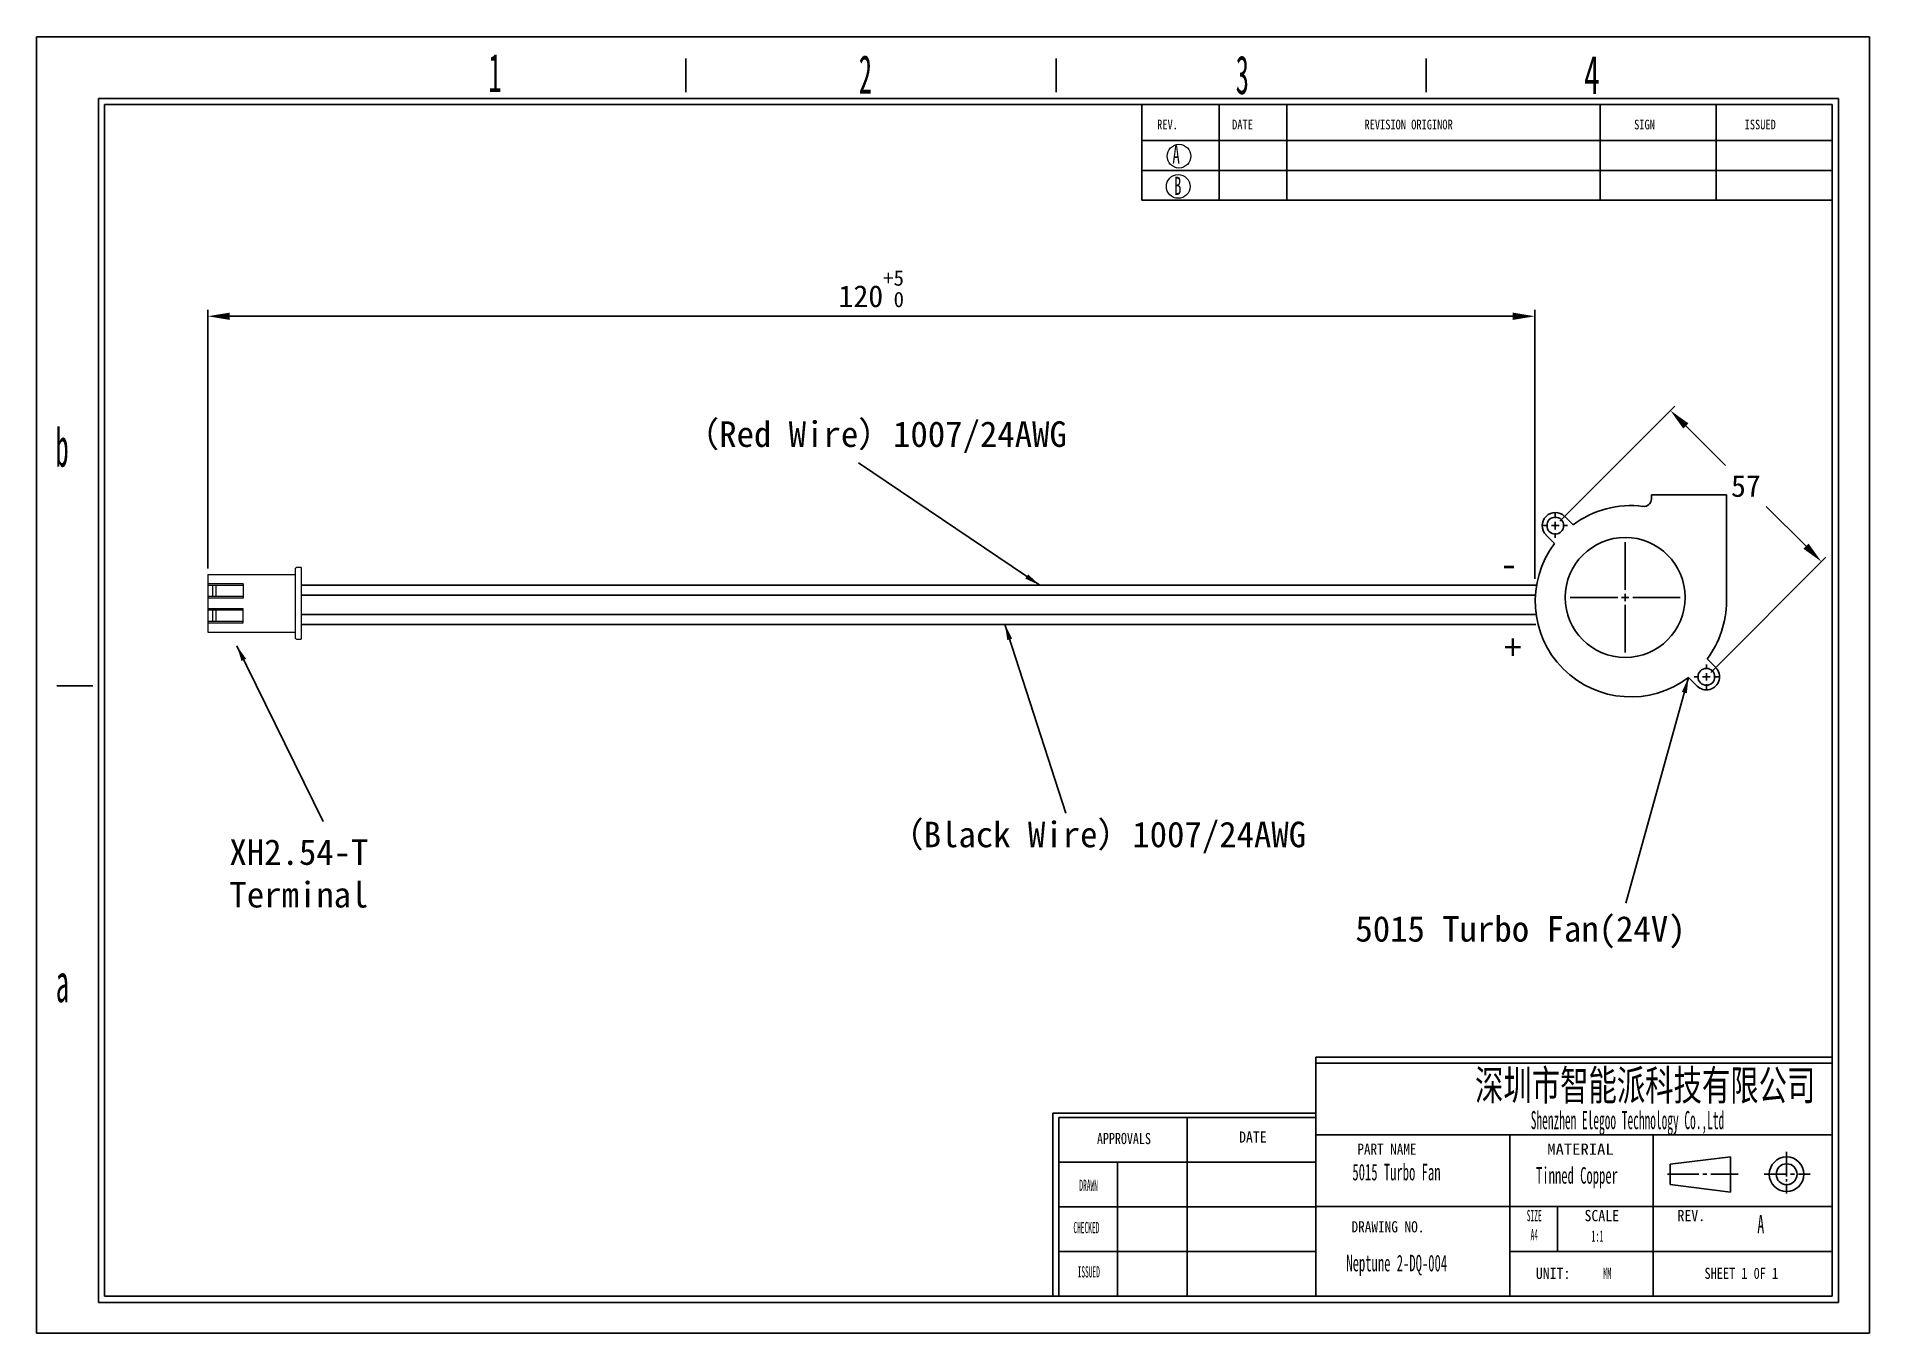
# Model space of a CAD drawing. Header units: millimetres. Extents: x 2 to 295, y 1 to 209.
import ezdxf

# ---------------------------------------------------------------- set-up
doc = ezdxf.new("R2010")
doc.units = ezdxf.units.MM
doc.header["$PDSIZE"] = -1
doc.linetypes.add('CENTERX2', pattern=[20.32, 12.7, -2.54, 2.54, -2.54])
doc.layers.add('05', color=4, linetype='CENTERX2')
doc.layers.add('SLD-0', color=179, linetype='Continuous')
doc.styles.add('SLDTEXTSTYLE0', font='TXT', dxfattribs={"width": 0.56, "bigfont": 'bigfont'})
doc.styles.add('SLDTEXTSTYLE10', font='TXT', dxfattribs={"width": 0.862222})
doc.styles.add('SLDTEXTSTYLE11', font='TXT', dxfattribs={"width": 1.089})
doc.styles.add('SLDTEXTSTYLE13', font='TXT', dxfattribs={"width": 0.56})
doc.styles.add('SLDTEXTSTYLE14', font='TXT', dxfattribs={"width": 0.805625})
doc.styles.add('SLDTEXTSTYLE3', font='TXT', dxfattribs={"width": 0.484})
doc.styles.add('SLDTEXTSTYLE4', font='TXT', dxfattribs={"width": 0.40535})
doc.styles.add('SLDTEXTSTYLE5', font='TXT', dxfattribs={"width": 0.6})
doc.styles.add('SLDTEXTSTYLE6', font='TXT', dxfattribs={"width": 0.5025})
doc.styles.add('SLDTEXTSTYLE7', font='TXT', dxfattribs={"width": 0.9075})
doc.styles.add('SLDTEXTSTYLE8', font='TXT', dxfattribs={"width": 0.870455})
doc.styles.add('SLDTEXTSTYLE9', font='TXT', dxfattribs={"width": 0.7865})
doc.dimstyles.new('ISO-25', dxfattribs={"dimtxt": 2.5, "dimasz": 2.5, "dimexe": 1.25, "dimexo": 0.625, "dimtad": 1, "dimtxsty": 'Standard', "dimcen": 2.5, "dimadec": 0, "dimazin": 0, "dimtfac": 1, "dimtmove": 0, "dimatfit": 3, "dimfxl": 1, "dimarcsym": 0})

# ---------------------------------------------------------------- blocks, each defined once
blk = doc.blocks.new('*D6')
at = {"color": 0, "lineweight": -2}
for p, q in [((29.22, 123.63), (29.22, 164.96)), ((241.55, 121.94), (241.55, 164.96)), ((32.72, 163.96), (238.05, 163.96))]:
    blk.add_line(p, q, dxfattribs=at)
at = {"color": 0}
for points in [[(32.72, 164.54), (32.72, 163.37), (29.22, 163.96)], [(238.05, 164.54), (238.05, 163.37), (241.55, 163.96)]]:
    blk.add_solid(points, dxfattribs=at)
at = {"layer": 'Defpoints', "color": 0}
for p in [(241.55, 163.96), (29.22, 122.63), (241.55, 120.94)]:
    blk.add_point(p, dxfattribs=at)
at = {"color": 0, "insert": (135.38, 168.33), "char_height": 3.5, "attachment_point": 5}
blk.add_mtext('120{\\H0.7x;\\S+5^  0;}', dxfattribs=at)
blk = doc.blocks.new('SW_CENTERMARKSYMBOL_0')
at = {"layer": '05', "color": 0}
for p, q in [((0, 2), (0, 17)), ((-2, 0), (-17, 0)), ((0, 0), (-1, 0)), ((0, 0), (0, 1)), ((0, 0), (0, -1)), ((0, 0), (1, 0)), ((2, 0), (17, 0)), ((0, -2), (0, -17))]:
    blk.add_line(p, q, dxfattribs=at)
blk = doc.blocks.new('SW_CENTERMARKSYMBOL_1')
at = {"layer": '05', "color": 0}
for p, q in [((-2, 0), (-3.25, 0)), ((0, 0), (-1, 0)), ((0, 2), (0, 3.25)), ((0, 0), (0, 1)), ((0, 0), (0, -1)), ((0, 0), (1, 0)), ((2, 0), (3.25, 0)), ((0, -2), (0, -3.25))]:
    blk.add_line(p, q, dxfattribs=at)
blk = doc.blocks.new('SW_CENTERMARKSYMBOL_2')
at = {"layer": '05', "color": 0}
for p, q in [((-2, 0), (-3.25, 0)), ((0, 0), (-1, 0)), ((0, 2), (0, 3.25)), ((0, 0), (0, 1)), ((0, 0), (0, -1)), ((0, 0), (1, 0)), ((2, 0), (3.25, 0)), ((0, -2), (0, -3.25))]:
    blk.add_line(p, q, dxfattribs=at)
blk = doc.blocks.new('22')
for p, q in [((7, 26.9), (7, 25.78)), ((27, 26.9), (7, 26.9)), ((27, -1.5), (27, 26.9)), ((-13.89, 18.84), (-16.18, 21.13)), ((-21.13, 16.18), (-18.84, 13.89)), ((24.13, -19.18), (21.84, -16.89)), ((16.89, -21.84), (19.18, -24.13))]:
    blk.add_line(p, q)
for centre, radius in [((-18.65, 18.65), 2.25), ((0, -0.5), 16), ((21.65, -21.65), 2.25)]:
    blk.add_circle(centre, radius)
for centre, radius, start, end in [((5, 25.78), 2, 262.688, 0), ((-18.65, 18.65), 3.5, 45, 225), ((1.5, -1.5), 25.5, 82.688, 127.111), ((1.5, -1.5), 25.5, 142.889, 307.111), ((1.5, -1.5), 25.5, 322.889, 0), ((21.65, -21.65), 3.5, 225, 45)]:
    blk.add_arc(centre, radius, start, end)
at = {"layer": '05', "color": 1, "rotation": 180}
for name, p in [('SW_CENTERMARKSYMBOL_2', (-18.65, 18.65)), ('SW_CENTERMARKSYMBOL_0', (0, -0.5)), ('SW_CENTERMARKSYMBOL_1', (21.65, -21.65))]:
    blk.add_blockref(name, p, dxfattribs=at)
blk = doc.blocks.new('*D13')
at = {"color": 0, "lineweight": -2}
for p, q in [((245.55, 131.18), (263.97, 149.6)), ((265.74, 146.42), (272.08, 140.07)), ((284.97, 127.18), (278.62, 133.53)), ((269.73, 107), (288.15, 125.41))]:
    blk.add_line(p, q, dxfattribs=at)
at = {"color": 0}
for points in [[(266.15, 146.83), (265.32, 146), (263.26, 148.89)], [(285.38, 127.59), (284.56, 126.77), (287.44, 124.71)]]:
    blk.add_solid(points, dxfattribs=at)
at = {"layer": 'Defpoints', "color": 0}
for p in [(244.84, 130.47), (287.44, 124.71), (269.03, 106.29)]:
    blk.add_point(p, dxfattribs=at)
at = {"color": 0, "insert": (275.35, 136.8), "char_height": 3.5, "attachment_point": 5}
blk.add_mtext('57', dxfattribs=at)

msp = doc.modelspace()

# ---------------------------------------------------------------- linework, layer by layer
at = {"color": 1}
for p, q in [((44.132, 120.938), (241.721, 120.938)), ((44.132, 119.338), (241.721, 119.338))]:
    msp.add_line(p, q, dxfattribs=at)
at = {"color": 0}
for p, q in [((44.132, 116.265), (241.721, 116.265)), ((44.132, 114.665), (241.721, 114.665))]:
    msp.add_line(p, q, dxfattribs=at)
at = {"color": 179}
for p, q in [((174.782, 7.219), (174.782, 28.663)), ((165.394, 14.39), (206.505, 14.39))]:
    msp.add_line(p, q, dxfattribs=at)
at = {"color": 0, "lineweight": 0}
for points in [[(44.132, 123.751), (43.416, 123.751), (43.321, 123.73), (43.247, 123.678), (43.195, 123.604), (43.173, 123.509)], [(43.173, 123.509), (43.173, 114.924)], [(44.132, 123.751), (44.132, 114.924)], [(29.216, 122.635), (29.216, 114.924)], [(29.216, 122.635), (43.173, 122.635)], [(34.842, 121.15), (34.842, 118.885), (29.216, 118.885)], [(34.842, 121.15), (29.216, 121.15)], [(34.842, 120.907), (29.216, 120.907)], [(29.932, 120.907), (29.932, 119.127)], [(30.491, 120.907), (30.491, 119.127)], [(34.842, 119.127), (29.216, 119.127)], [(34.842, 117.189), (29.216, 117.189)], [(29.216, 114.924), (34.842, 114.924), (34.842, 117.189)], [(34.842, 116.946), (29.216, 116.946)], [(34.842, 115.166), (29.216, 115.166)], [(29.216, 114.924), (29.216, 113.439)], [(29.932, 116.946), (29.932, 115.166)], [(30.491, 116.946), (30.491, 115.166)], [(43.173, 114.924), (43.173, 112.564)], [(44.132, 114.924), (44.132, 112.322)], [(29.216, 113.439), (43.173, 113.439)], [(43.173, 112.564), (43.195, 112.47), (43.247, 112.396), (43.321, 112.343), (43.416, 112.322), (44.132, 112.322)]]:
    msp.add_lwpolyline(points, dxfattribs=at)
at = {"layer": 'SLD-0'}
for p, q in [((1.812, 208.674), (295.107, 208.674)), ((1.812, 1.294), (1.812, 208.674)), ((295.107, 208.674), (295.107, 1.294)), ((12.675, 7.219), (12.675, 197.811)), ((12.675, 197.811), (289.181, 197.811)), ((252.017, 197.811), (252.017, 182.514)), ((270.599, 197.811), (270.599, 182.514)), ((289.181, 197.811), (289.181, 7.219)), ((289.181, 7.219), (12.675, 7.219)), ((295.107, 1.294), (1.812, 1.294))]:
    msp.add_line(p, q, dxfattribs=at)
at = {"layer": 'SLD-0', "color": 6, "linetype": 'Continuous'}
for p, q in [((105.701, 199.786), (105.701, 205.169)), ((164.952, 199.786), (164.952, 205.169)), ((224.204, 199.786), (224.204, 205.169)), ((11.687, 6.231), (11.687, 198.799)), ((11.687, 198.799), (290.169, 198.799)), ((290.169, 198.799), (290.169, 6.231)), ((10.805, 104.853), (5.068, 104.853)), ((290.169, 6.231), (11.687, 6.231))]:
    msp.add_line(p, q, dxfattribs=at)
at = {"layer": 'SLD-0', "color": 179, "linetype": 'Continuous'}
for p, q in [((178.659, 197.811), (178.659, 182.514)), ((191.05, 197.811), (191.05, 182.514)), ((201.886, 197.811), (201.886, 182.514)), ((178.659, 192.074), (289.181, 192.074)), ((178.659, 187.294), (289.181, 187.294)), ((178.659, 182.514), (289.181, 182.514)), ((289.181, 45.462), (206.505, 45.462)), ((206.505, 45.462), (206.505, 7.219)), ((289.181, 44.506), (206.505, 44.506)), ((164.437, 36.531), (164.437, 7.219)), ((206.505, 36.531), (164.437, 36.531)), ((165.394, 35.811), (165.394, 7.219)), ((206.505, 35.811), (165.394, 35.811)), ((185.949, 35.811), (185.949, 7.219)), ((289.181, 33.033), (206.505, 33.033)), ((237.553, 33.033), (237.553, 7.219)), ((260.499, 7.219), (260.499, 33.033)), ((263.255, 28.354), (272.888, 29.538)), ((272.888, 23.846), (272.888, 29.538)), ((281.869, 26.35), (281.869, 30.316)), ((206.505, 28.663), (165.394, 28.663)), ((262.786, 26.733), (267.83, 26.733)), ((263.255, 25.106), (263.255, 28.354)), ((268.461, 26.733), (269.091, 26.733)), ((269.722, 26.733), (274.136, 26.733)), ((281.869, 26.733), (278.268, 26.733)), ((282.5, 26.733), (283.13, 26.733)), ((283.761, 26.733), (285.653, 26.733)), ((263.255, 25.106), (272.888, 23.846)), ((281.869, 25.966), (281.869, 25.583)), ((281.869, 25.2), (281.869, 23.667)), ((206.505, 21.515), (165.394, 21.515)), ((289.181, 21.56), (206.505, 21.56)), ((245.202, 21.56), (245.202, 14.39)), ((237.553, 14.39), (289.181, 14.39)), ((197.398, 7.219), (156.286, 7.219))]:
    msp.add_line(p, q, dxfattribs=at)
at = {"layer": 'SLD-0', "lineweight": 18}
for centre in [(184.622, 189.564), (184.499, 184.715)]:
    msp.add_circle(centre, 1.894, dxfattribs=at)
at = {"layer": 'SLD-0', "color": 179, "linetype": 'Continuous'}
for radius in [2.771, 1.669]:
    msp.add_circle((281.869, 26.733), radius, dxfattribs=at)

# ---------------------------------------------------------------- block references
at = {"xscale": 0.599999999999909, "yscale": 0.599999999999909, "zscale": 0.6}
msp.add_blockref('22', (256.036, 119.283), dxfattribs=at)

# ---------------------------------------------------------------- texts
at = {"attachment_point": 1}
for s, insert, char_height, width in [('{\\fSimSun|b0|i0|c134|p2;（Red Wire）}1007/24{\\fSimSun|b0|i0|c134|p2;AWG}', (105.465, 147.152), 4.08845, 81.71601), ('-', (236.047, 126.357), 4.088, 11.69309), ('+', (236.656, 113.08), 4.088, 11.69309), ('{\\fSimSun|b0|i0|c134|p2;（Black Wire）}1007/24{\\fSimSun|b0|i0|c134|p2;AWG}', (138.189, 83.126), 4.08845, 81.71601), ('{\\fSimSun|b0|i0|c134|p2;XH2.54-T\\PTerminal}', (32.66, 80.306), 4.08845, 81.71601), ('5015 Turbo Fan(24V)', (212.855, 68.027), 4.08845, 94.98633)]:
    msp.add_mtext(s, dxfattribs=dict(at, insert=insert, char_height=char_height, width=width))
at = {"layer": 'SLD-0'}
for s, insert, char_height, attachment_point, style in [('1', (74.111, 205.971), 6.172, 1, 'SLDTEXTSTYLE6'), ('2', (133.388, 205.728), 6.172, 1, 'SLDTEXTSTYLE6'), ('3', (193.707, 205.666), 6.172, 1, 'SLDTEXTSTYLE6'), ('4', (249.441, 205.659), 6.172, 1, 'SLDTEXTSTYLE5'), ('A', (183.578, 191.286), 2.903, 1, 'SLDTEXTSTYLE5'), ('B', (183.832, 186.271), 2.903, 1, 'SLDTEXTSTYLE5'), ('b', (4.835, 146.092), 6.172, 1, 'SLDTEXTSTYLE6'), ('a', (4.88, 60.423), 6.172, 1, 'SLDTEXTSTYLE6'), ('{\\fSimSun|b0|i0|c134|p2;\\W0.689;深圳市智能派科技有限公司}', (259.235, 43.386), 4.82808, 2, 'SLDTEXTSTYLE11'), ('A', (277.178, 20.219), 2.91, 1, 'SLDTEXTSTYLE13')]:
    msp.add_mtext(s, dxfattribs=dict(at, insert=insert, char_height=char_height, attachment_point=attachment_point, style=style))
at = {"layer": 'SLD-0', "color": 179}
for s, insert, char_height, attachment_point, style in [('REV.', (181.129, 195.4), 1.5536, 1, 'SLDTEXTSTYLE9'), ('DATE', (193.126, 195.4), 1.5536, 1, 'SLDTEXTSTYLE9'), ('REVISION ORIGINOR', (214.308, 195.4), 1.55363, 1, 'SLDTEXTSTYLE9'), ('SIGN', (257.466, 195.4), 1.5536, 1, 'SLDTEXTSTYLE9'), ('ISSUED', (275.148, 195.4), 1.5536, 1, 'SLDTEXTSTYLE9'), ('{\\W0.46;Shenzhen Elegoo Technology Co.,Ltd}', (256.4, 36.848), 2.91042, 2, 'SLDTEXTSTYLE13'), ('APPROVALS', (175.815, 33.347), 1.7927, 2, 'SLDTEXTSTYLE9'), ('DATE', (196.449, 33.577), 1.7927, 2, 'SLDTEXTSTYLE7'), ('PART NAME', (217.905, 31.645), 1.7927, 2, 'SLDTEXTSTYLE10'), ('MATERIAL', (248.88, 31.645), 1.7927, 2, 'SLDTEXTSTYLE11'), ('DRAWN', (170.162, 25.873), 1.7927, 2, 'SLDTEXTSTYLE4'), ('SIZE', (241.479, 21.022), 1.7927, 2, 'SLDTEXTSTYLE4'), ('SCALE', (252.289, 21.022), 1.7927, 2, 'SLDTEXTSTYLE7'), ('REV.', (266.61, 21.022), 1.7927, 2, 'SLDTEXTSTYLE7'), ('CHECKED', (169.803, 19.105), 1.7927, 2, 'SLDTEXTSTYLE4'), ('DRAWING NO.', (218.07, 19.229), 1.79265, 2, 'SLDTEXTSTYLE8'), ('A4', (241.49, 17.953), 1.7927, 2, 'SLDTEXTSTYLE4'), ('1:1', (251.596, 17.745), 1.7927, 2, 'SLDTEXTSTYLE3'), ('ISSUED', (170.188, 12.025), 1.7927, 2, 'SLDTEXTSTYLE4'), ('UNIT:', (244.499, 11.791), 1.7927, 2, 'SLDTEXTSTYLE7'), ('MM', (253.161, 11.791), 1.7927, 2, 'SLDTEXTSTYLE3'), ('SHEET 1 0F 1', (274.62, 11.791), 1.79265, 2, 'SLDTEXTSTYLE14')]:
    msp.add_mtext(s, dxfattribs=dict(at, insert=insert, char_height=char_height, attachment_point=attachment_point, style=style))
at = {"layer": 'SLD-0', "color": 0, "char_height": 2.64583, "attachment_point": 2, "style": 'SLDTEXTSTYLE0'}
for s, insert in [('{\\fSimSun|b0|i0|c134|p2;5015 Turbo Fan}', (219.431, 28.404)), ('{\\fSimSun|b0|i0|c134|p2;\\W0.56;Tinned Copper}', (248.32, 27.875)), ('{\\fSimSun|b0|i0|c134|p2;Neptune 2-DQ-004}', (219.475, 13.851))]:
    msp.add_mtext(s, dxfattribs=dict(at, insert=insert))

# ---------------------------------------------------------------- dimensions: what is measured, and where the dimension line sits
dim = msp.add_linear_dim(base=(241.548, 163.956), p1=(29.216, 122.635), p2=(241.548, 120.938), text='120{\\H0.7x;\\S+5^  0;}', dimstyle='ISO-25', override={"dimtxt": 3.5, "dimasz": 3.5, "dimexe": 1, "dimexo": 1, "dimgap": 1.52, "dimtih": 1, "dimtoh": 1, "dimlfac": 0.5, "dimzin": 0, "dimadec": 1, "dimtzin": 0})
dim.commit()
dim.dimension.update_dxf_attribs({"geometry": '*D6', "text_midpoint": (135.382, 168.334)})
dim = msp.add_aligned_dim(p1=(244.844, 130.475), p2=(269.027, 106.292), distance=26.044, text='57', dimstyle='ISO-25', override={"dimtxt": 3.5, "dimasz": 3.5, "dimexe": 1, "dimexo": 1, "dimgap": 1.52, "dimtih": 1, "dimtoh": 1, "dimlfac": 0.5, "dimzin": 0, "dimadec": 1, "dimtzin": 0})
dim.commit()
dim.dimension.update_dxf_attribs({"geometry": '*D13', "text_midpoint": (275.352, 136.799)})

# ---------------------------------------------------------------- leaders
for points in [[(162.332, 120.938), (133.323, 140.531)], [(156.774, 114.665), (166.496, 84.471)], [(33.864, 111.23), (47.688, 83.156)], [(266.167, 106.182), (256.159, 70.065)]]:
    msp.add_leader(points, dimstyle='ISO-25', override={"dimgap": 0.625, "dimtad": 0})

doc.saveas('drawing.dxf')
